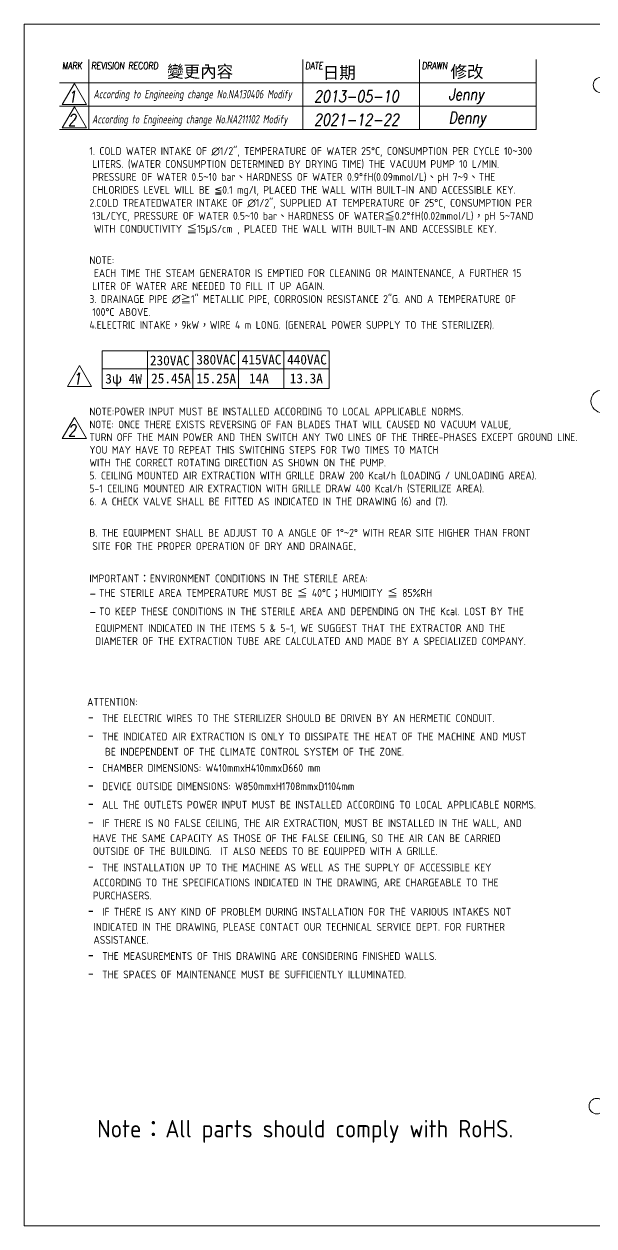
# Model space of a CAD drawing. Header units: millimetres. Extents: x -1024939 to -215729, y -20981 to -2215.
# Drawn here: x -393056 to -388660, y -15285 to -6015 of the extents above; entities that cross this region are included whole.
import ezdxf

# ---------------------------------------------------------------- set-up
doc = ezdxf.new("R2010")
doc.units = ezdxf.units.MM
doc.header["$MEASUREMENT"] = 0
doc.layers.get('0').update_dxf_attribs({"lineweight": 25})
for name, color, linetype, lineweight in [('D', 3, 'Continuous', 13), ('F', 7, 'Continuous', 15), ('T', 4, 'Continuous', 15)]:
    doc.layers.add(name, color=color, linetype=linetype, lineweight=lineweight)
doc.styles.get("Standard").update_dxf_attribs({"font": 'KAIU.TTF'})
doc.styles.add('STU25', font='isocp2.shx')
doc.styles.add('Text', font='romans.shx', dxfattribs={"width": 0.8, "oblique": 10})

msp = doc.modelspace()

# ---------------------------------------------------------------- linework, layer by layer
at = {"layer": 'D'}
for p, q in [((-392452.677, -8536.129), (-392452.677, -8824.782)), ((-392452.677, -8536.129), (-390702.677, -8536.129)), ((-392102.677, -8536.129), (-392102.677, -8824.782)), ((-391752.677, -8536.129), (-391752.677, -8824.782)), ((-391402.677, -8536.129), (-391402.677, -8824.782)), ((-391052.677, -8536.129), (-391052.677, -8824.782)), ((-390702.677, -8536.129), (-390702.677, -8824.782)), ((-392452.677, -8674.782), (-390702.677, -8674.782)), ((-392452.677, -8824.782), (-390702.677, -8824.782))]:
    msp.add_line(p, q, dxfattribs=at)
for centre, radius in [((-388605.128, -6484.528), 60), ((-388595.331, -8923.828), 87.5), ((-388637.948, -14360.597), 60)]:
    msp.add_circle(centre, radius, dxfattribs=at)
at = {"layer": 'F', "color": 7}
for p, q in [((-392556.494, -6288.583), (-392556.494, -6828.583)), ((-390906.344, -6828.583), (-390906.344, -6288.583)), ((-390006.344, -6828.583), (-390006.344, -6288.583)), ((-389106.344, -6648.583), (-389106.344, -6288.583)), ((-389106.344, -6468.583), (-392781.494, -6468.583)), ((-392781.494, -6648.583), (-389106.344, -6648.583)), ((-392781.494, -6828.583), (-389106.344, -6828.583))]:
    msp.add_line(p, q, dxfattribs=at)
at = {"layer": 'F'}
msp.add_line((-389106.344, -6288.583), (-389106.344, -6828.583), dxfattribs=at)
at = {"layer": 'F', "color": 6}
msp.add_lwpolyline([(-393055.515, -6014.562), (-393055.515, -15284.562), (-379870.515, -15284.562), (-379870.515, -6014.562)], close=True, dxfattribs=at)
msp.add_lwpolyline([(-393055.515, -6014.562), (-393055.515, -15284.562), (-379870.515, -15284.562), (-379870.515, -6014.562)], close=True, dxfattribs=at)
at = {"layer": 'F', "color": 7}
for points in [[(-392667.278, -6474.252), (-392760.768, -6636.183), (-392573.787, -6636.183)], [(-392667.278, -6654.252), (-392760.768, -6816.183), (-392573.787, -6816.183)], [(-392627.476, -8648.101), (-392720.966, -8810.032), (-392533.985, -8810.032)], [(-392667.278, -9048.968), (-392760.768, -9210.899), (-392573.787, -9210.899)]]:
    msp.add_lwpolyline(points, close=True, dxfattribs=at)

# ---------------------------------------------------------------- texts
at = {"lineweight": -3}
for s, p in [('變更內容', (-391952.159, -6427.368)), ('日期', (-390751.998, -6436.268)), ('修改', (-389766.52, -6429.148))]:
    msp.add_text(s, height=93.4085, dxfattribs=at).set_placement(p)
at = {"layer": 'D', "color": 11, "attachment_point": 1, "style": 'STU25'}
for s, insert, char_height in [('{\\A1;}\\P{\\A1;\\Fisocp2.shx;\\H0.70447x;1. COLD WATER INTAKE OF ∅1/2", TEMPERATURE OF WATER 25°C, CONSUMPTION PER CYCLE 10}{\\A1;\\f細明體|b0|i0|c136|p49;\\H0.70447x;~}{\\A1;\\Fisocp2.shx;\\H0.70447x;300 }\\P{\\A1;\\F???;\\H0.70447x; }{\\A1;\\Fisocp2.shx;\\H0.70447x;LITERS. (WATER CONSUMPTION DETERMINED BY DRYING TIME) THE VACUUM PUMP 10 L/MIN. }\\P{\\A1;\\F???;\\H0.70447x; }{\\A1;\\Fisocp2.shx;\\H0.70447x;PRESSURE OF WATER 0.5}{\\A1;\\f細明體|b0|i0|c136|p49;\\H0.70447x;~}{\\A1;\\Fisocp2.shx;\\H0.70447x;10 bar}{\\A1;\\f標楷體|b0|i0|c136|p65;\\H0.70447x;、}{\\A1;\\Fisocp2.shx;\\H0.70447x;HARDNESS OF WATER 0.9°fH(0.09mmol/L)}{\\A1;\\f標楷體|b0|i0|c136|p65;\\H0.70447x;、}{\\A1;\\Fisocp2.shx;\\H0.70447x;pH 7}{\\A1;\\f細明體|b0|i0|c136|p49;\\H0.70447x;~}{\\A1;\\Fisocp2.shx;\\H0.70447x;9}{\\A1;\\f標楷體|b0|i0|c136|p65;\\H0.70447x;、}{\\A1;\\Fisocp2.shx;\\H0.70447x;THE }\\P{\\A1;\\F???;\\H0.70447x; }{\\A1;\\Fisocp2.shx;\\H0.70447x;CHLORIDES LEVEL WILL BE }{\\A1;\\f新細明體|b0|i0|c136|p16;\\H0.70447x;≦}{\\A1;\\Fisocp2.shx;\\H0.70447x;0.1 mg/l, PLACED THE WALL WITH BUILT-IN AND ACCESSIBLE KEY.}\\P{\\A1;\\Fisocp2.shx;\\H0.70447x;2.COLD TREATEDWATER INTAKE OF ∅1/2", SUPPLIED AT TEMPERATURE OF 25°C, CONSUMPTION PER }\\P{\\A1;\\F????;\\H0.70447x; }{\\A1;\\Fisocp2.shx;\\H0.70447x;13L/CYC, PRESSURE OF WATER 0.5}{\\A1;\\f細明體|b0|i0|c136|p49;\\H0.70447x;~}{\\A1;\\Fisocp2.shx;\\H0.70447x;10 bar}{\\A1;\\f標楷體|b0|i0|c136|p65;\\H0.70447x;、}{\\A1;\\Fisocp2.shx;\\H0.70447x;HARDNESS OF WATER}{\\A1;\\f標楷體|b0|i0|c136|p65;\\H0.70447x;≦}{\\A1;\\Fisocp2.shx;\\H0.70447x;0.2°fH(0.02mmol/L)}{\\A1;\\f標楷體|b0|i0|c136|p65;\\H0.70447x;，}{\\A1;\\Fisocp2.shx;\\H0.70447x;pH 5}{\\A1;\\f細明體|b0|i0|c136|p49;\\H0.70447x;~}{\\A1;\\Fisocp2.shx;\\H0.70447x;7AND }\\P{\\A1;\\Fisocp2.shx;\\H0.70447x; WITH CONDUCTIVITY }{\\A1;\\f標楷體|b0|i0|c136|p65;\\H0.70447x;≦}{\\A1;\\Fisocp2.shx;\\H0.70447x;15}{\\A1;\\f新細明體|b0|i0|c136|p16;\\H0.70447x;μ}{\\A1;\\Fisocp2.shx;\\H0.70447x;S/cm , PLACED THE WALL WITH BUILT-IN AND ACCESSIBLE KEY.}\\P{\\A1;\\Fisocp2.shx;\\H0.70447x;}\\P{\\A1;\\Fisocp2.shx;\\H0.70447x;NOTE:}\\P{\\A1;\\Fisocp2.shx;\\H0.70447x; EACH TIME THE STEAM GENERATOR IS EMPTIED FOR CLEANING OR MAINTENANCE, A FURTHER 15 }\\P{\\A1;\\F???;\\H0.70447x; }{\\A1;\\Fisocp2.shx;\\H0.70447x;LITER OF WATER ARE NEEDED TO FILL IT UP AGAIN.}\\P{\\A1;\\Fisocp2.shx;\\H0.70447x;3. DRAINAGE PIPE ∅}{\\A1;\\f標楷體|b0|i0|c136|p65;\\H0.70447x;≧}{\\A1;\\Fisocp2.shx;\\H0.70447x;1" METALLIC PIPE, CORROSION RESISTANCE 2"G. AND A TEMPERATURE OF }\\P{\\A1;\\F???;\\H0.70447x; }{\\A1;\\Fisocp2.shx;\\H0.70447x;100°C ABOVE.}\\P{\\A1;\\Fisocp2.shx;\\H0.70447x;4.ELECTRIC INTAKE}{\\A1;\\f標楷體|b0|i0|c136|p65;\\H0.70447x;，}{\\A1;\\Fisocp2.shx;\\H0.70447x;9kW}{\\A1;\\f標楷體|b0|i0|c136|p65;\\H0.70447x;，}{\\A1;\\Fisocp2.shx;\\H0.70447x;WIRE 4 m LONG. (GENERAL POWER SUPPLY TO THE STERILIZER).}\\P{\\A1;\\Fisocp2.shx;\\H0.70447x;}\\P{\\A1;\\Fisocp2.shx;\\H0.70447x;}\\P{\\A1;\\Fisocp2.shx;\\H0.70447x;}\\P{\\A1;\\Fisocp2.shx;\\H0.70447x;}\\P{\\A1;\\Fisocp2.shx;\\H0.70447x;NOTE:POWER INPUT MUST BE INSTALLED ACCORDING TO LOCAL APPLICABLE NORMS.}\\P{\\A1;\\H0.69311x;NOTE: ONCE THERE EXISTS REVERSING OF FAN BLADES THAT WILL CAUSED NO VACUUM VALUE, }\\P{\\A1;\\H0.69311x;TURN OFF THE MAIN POWER AND THEN SWITCH ANY TWO LINES OF THE THREE-PHASES EXCEPT GROUND LINE. }\\P{\\A1;\\H0.69311x;YOU MAY HAVE TO REPEAT THIS SWITCHING STEPS FOR TWO TIMES TO MATCH }\\P{\\A1;\\H0.69311x;WITH THE CORRECT ROTATING DIRECTION AS SHOWN ON THE PUMP. }\\P{\\A1;\\Fisocp2.shx;\\H0.70447x;5. CEILING MOUNTED AIR EXTRACTION WITH GRILLE DRAW 200 Kcal/h (LOADING / UNLOADING AREA).}\\P{\\A1;\\Fisocp2.shx;\\H0.70447x;5-1 CEILING MOUNTED AIR EXTRACTION WITH GRILLE DRAW 400 Kcal/h (STERILIZE AREA).}\\P{\\A1;\\Fisocp2.shx;\\H0.70447x;6. A CHECK VALVE SHALL BE FITTED AS INDICATED IN THE DRAWING (6) and (7).}\\P{\\A1;\\Fisocp2.shx;\\H0.70447x;}\\P{\\A1;\\Fisocp2.shx;\\H0.70447x;B. THE EQUIPMENT SHALL BE ADJUST TO A ANGLE OF 1°}{\\A1;\\f細明體|b0|i0|c136|p49;\\H0.70447x;~}{\\A1;\\Fisocp2.shx;\\H0.70447x;2° WITH REAR SITE HIGHER THAN FRONT }\\P{\\A1;\\F???;\\H0.70447x; }{\\A1;\\Fisocp2.shx;\\H0.70447x;SITE FOR THE PROPER OPERATION OF DRY AND DRAINAGE}{\\A1;\\fArial|b0|i0|c0|p34;\\H0.77492x;.}\\P{\\A1;\\fArial|b0|i0|c0|p34;\\H0.77492x;}\\P{\\A1;\\Fisocp2.shx;\\H0.70433x;IMPORTANT}{\\A1;\\f標楷體|b0|i0|c136|p65;\\H0.70433x;：}{\\A1;\\Fisocp2.shx;\\H0.70433x;ENVIRONMENT CONDITIONS IN THE STERILE AREA:}\\P{\\A1;\\Fisocp2.shx;\\H1.00000x;-}{\\A1;\\F???;\\H0.70420x; }{\\A1;\\Fisocp2.shx;\\H0.70420x;THE STERILE AREA TEMPERATURE MUST BE }{\\A1;\\f標楷體|b0|i0|c136|p65;\\H0.70420x;≦}{\\A1;\\Fisocp2.shx;\\H0.70420x; 40°C}{\\A1;\\f標楷體|b0|i0|c136|p65;\\H0.70420x;；}{\\A1;\\Fisocp2.shx;\\H0.70420x;HUMIDITY }{\\A1;\\f標楷體|b0|i0|c136|p65;\\H0.70420x;≦}{\\A1;\\Fisocp2.shx;\\H0.70420x; 85%RH}\\P{\\A1;\\Fisocp2.shx;\\H1.00000x;-}{\\A1;\\F???;\\H0.70420x; }{\\A1;\\Fisocp2.shx;\\H0.70420x;TO KEEP THESE CONDITIONS IN THE STERILE AREA AND DEPENDING ON THE Kcal. LOST BY THE }\\P{\\A1;\\F???;\\H0.70420x;  }{\\A1;\\Fisocp2.shx;\\H0.70420x;EQUIPMENT INDICATED IN THE ITEMS 5 & 5-1, WE SUGGEST THAT THE EXTRACTOR AND THE }\\P{\\A1;\\F???;\\H0.70420x;  }{\\A1;\\Fisocp2.shx;\\H0.70420x;DIAMETER OF THE EXTRACTION TUBE ARE CALCULATED AND MADE BY A SPECIALIZED COMPANY.}', (-392551.318, -6822.119), 85.123334), ('{\\f標楷體|b0|i0|c136|p65;230VAC}', (-392084.434, -8571.271), 75), ('{\\f標楷體|b0|i0|c136|p65;380VAC}', (-391726.551, -8565.085), 75), ('{\\f標楷體|b0|i0|c136|p65;415VAC}', (-391376.551, -8565.085), 75), ('{\\f標楷體|b0|i0|c136|p65;440VAC}', (-391026.551, -8565.085), 75), ('{\\f標楷體|b0|i0|c136|p65;3ψ 4W}', (-392428.869, -8712.771), 75), ('{\\f標楷體|b0|i0|c136|p65;25.45A}', (-392075.459, -8710.101), 75), ('{\\f標楷體|b0|i0|c136|p65;15.25A}', (-391726.664, -8710.101), 75), ('{\\f標楷體|b0|i0|c136|p65;14A}', (-391320.283, -8710.101), 75), ('{\\f標楷體|b0|i0|c136|p65;13.3A}', (-391006.063, -8710.101), 75), ('ATTENTION:\\P{\\f標楷體|b0|i0|c136|p65;\\H1.42x;- }THE ELECTRIC WIRES TO THE STERILIZER SHOULD BE DRIVEN BY AN HERMETIC CONDUIT.  \\P{\\f標楷體|b0|i0|c136|p65;\\H1.42x;- }THE INDICATED AIR EXTRACTION IS ONLY TO DISSIPATE THE HEAT OF THE MACHINE AND MUST \\P    BE INDEPENDENT OF THE CLIMATE CONTROL SYSTEM OF THE ZONE.\\P{\\f標楷體|b0|i0|c136|p65;\\H1.42x;- }CHAMBER DIMENSIONS: W410mmxH410mmxD660 mm\\P{\\f標楷體|b0|i0|c136|p65;\\H1.42x;- }DEVICE OUTSIDE DIMENSIONS: W850mmxH1708mmxD1104mm\\P{\\f標楷體|b0|i0|c136|p65;\\H1.42x;- }ALL THE OUTLETS POWER INPUT MUST BE INSTALLED ACCORDING TO LOCAL APPLICABLE NORMS.\\P{\\f標楷體|b0|i0|c136|p65;\\H1.42x;- }IF THERE IS NO FALSE CEILING, THE AIR EXTRACTION, MUST BE INSTALLED IN THE WALL, AND \\P{\\f???|b0|i0|c0|p65;  }HAVE THE SAME CAPACITY AS THOSE OF THE FALSE CEILING, SO THE AIR CAN BE CARRIED \\P{\\f???|b0|i0|c0|p65;  }OUTSIDE OF THE BUILDING.  IT ALSO NEEDS TO BE EQUIPPED WITH A GRILLE.\\P{\\f標楷體|b0|i0|c136|p65;\\H1.42x;- }THE INSTALLATION UP TO THE MACHINE AS WELL AS THE SUPPLY OF ACCESSIBLE KEY \\P{\\f???|b0|i0|c0|p65;  }ACCORDING TO THE SPECIFICATIONS INDICATED IN THE DRAWING, ARE CHARGEABLE TO THE \\P{\\f???|b0|i0|c0|p65;  }PURCHASERS.{\\fArial|b0|i0|c0|p34;\\H1.1x; \\P\\f標楷體|b0|i0|c136|p65;\\H1.291x;- }IF THERE IS ANY KIND OF PROBLEM DURING INSTALLATION FOR THE VARIOUS INTAKES NOT \\P{\\f???|b0|i0|c0|p65;\\H1.1x;  }INDICATED IN THE DRAWING, PLEASE CONTACT OUR TECHNICAL SERVICE DEPT. FOR FURTHER \\P{\\f???|b0|i0|c0|p65;\\H1.1x;  }ASSISTANCE.\\P{\\f標楷體|b0|i0|c136|p65;\\H1.42x;- }THE MEASUREMENTS OF THIS DRAWING ARE CONSIDERING FINISHED WALLS.\\P{\\f標楷體|b0|i0|c136|p65;\\H1.42x;- }THE SPACES OF MAINTENANCE MUST BE SUFFICIENTLY ILLUMINATED.', (-392568.709, -11212.985), 59.94601)]:
    msp.add_mtext(s, dxfattribs=dict(at, insert=insert, char_height=char_height))
at = {"layer": 'D', "color": 0, "insert": (-392491.54, -14467.009), "char_height": 135.00867, "attachment_point": 1, "style": 'STU25'}
msp.add_mtext('Note{\\f標楷體|b0|i0|c136|p65;：}All parts should comply with RoHS.', dxfattribs=at)
at = {"layer": 'F', "color": 1, "lineweight": 15, "style": 'Text', "oblique": 5, "width": 0.8}
for s, p in [('MARK', (-392761.592, -6362.883)), ('REVISION RECORD', (-392536.592, -6362.883)), ('DATE', (-390886.442, -6362.883)), ('DRAWN', (-389986.442, -6362.883))]:
    msp.add_text(s, height=54, dxfattribs=at).set_placement(p)
at = {"layer": 'T', "lineweight": 20, "style": 'Text', "oblique": 10, "width": 0.8}
for s, p in [('1', (-392716.215, -6619.71)), ('2013-05-10', (-390818.998, -6616.861)), ('Jenny', (-389782.539, -6601.061)), ('2', (-392716.215, -6799.71)), ('2021-12-22', (-390818.998, -6796.861)), ('Denny', (-389782.539, -6781.061)), ('1', (-392676.413, -8793.559)), ('2', (-392716.215, -9194.426))]:
    msp.add_text(s, height=90, dxfattribs=at).set_placement(p)
at = {"layer": 'T', "linetype": 'Continuous', "lineweight": 20, "char_height": 65, "attachment_point": 1, "style": 'Text'}
for s, insert in [('{\\Fisocp2.shx|c136;According to Engineeing change No.NA130406 Modify}', (-392520.151, -6522.503)), ('{\\Fisocp2.shx|c136;According to Engineeing change No.NA211102 Modify}', (-392530.899, -6715.965))]:
    msp.add_mtext(s, dxfattribs=dict(at, insert=insert))

doc.saveas('drawing.dxf')
